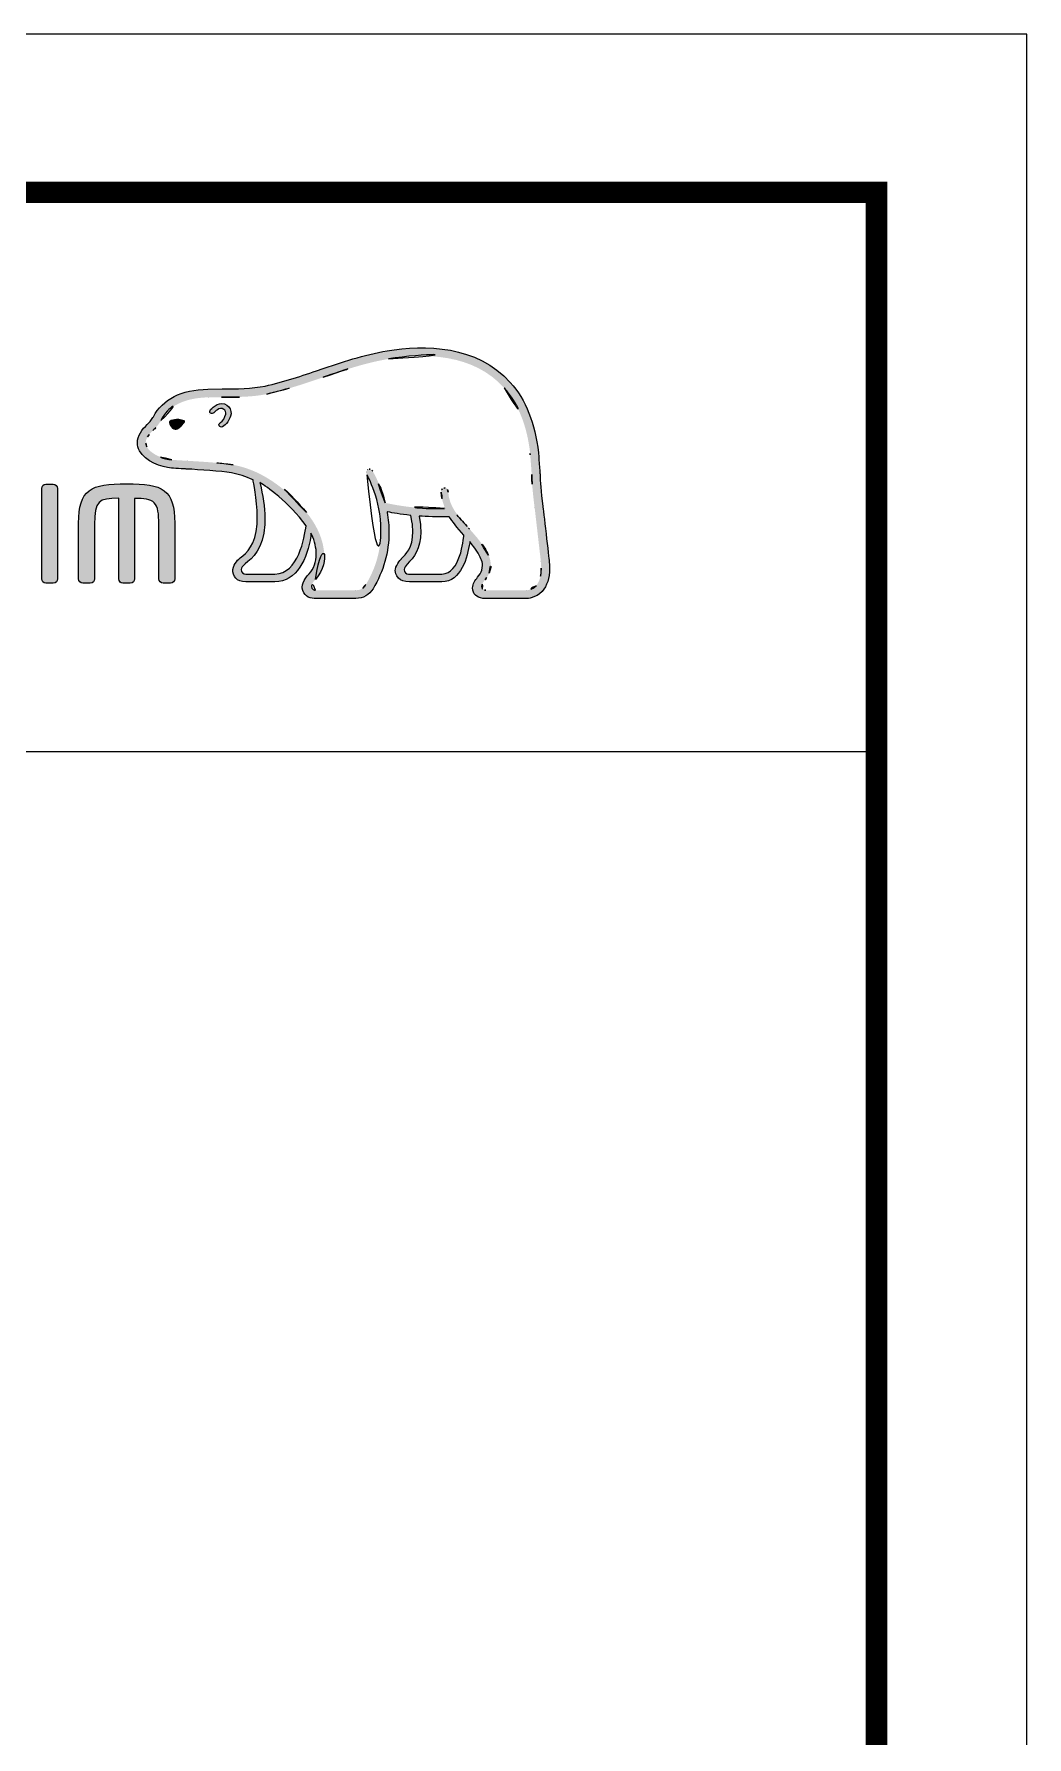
# Model space of a CAD drawing. Extents: x 16296660632 to 16296673681, y -37409619871 to -37409617503.
# Drawn here: x 16296673562.3 to 16296673680.8, y -37409617705.9 to -37409617502.7 of the extents above; entities that cross this region are included whole.
import ezdxf

# ---------------------------------------------------------------- set-up
doc = ezdxf.new("R2010")
doc.units = 0
doc.header["$LTSCALE"] = 10
doc.header["$MEASUREMENT"] = 0
doc.layers.get('0').update_dxf_attribs({"linetype": 'CONTINUOUS'})
doc.layers.add('레이어 1', color=7, linetype='CONTINUOUS', lineweight=0)

msp = doc.modelspace()

# ---------------------------------------------------------------- hatches: boundary and pattern name
at = {"layer": '레이어 1'}
h = msp.add_hatch(color=5, dxfattribs=at)
h.dxf.hatch_style = 1
edge = h.paths.add_edge_path(flags=16)
edge.add_spline(control_points=[(16296673622.195681, -37409617568.530113), (16296673621.712589, -37409617569.06488), (16296673621.105499, -37409617569.069679), (16296673621.079229, -37409617569.069679), (16296673621.079229, -37409617569.069679), (16296673616.216101, -37409617569.069679), (16296673616.216101, -37409617569.069679), (16296673616.03742, -37409617569.069679), (16296673615.90089, -37409617569.024872), (16296673615.812481, -37409617568.937599), (16296673615.738689, -37409617568.865311), (16296673615.702829, -37409617568.755363), (16296673615.702829, -37409617568.619133), (16296673615.702829, -37409617568.344879), (16296673615.903021, -37409617568.092743), (16296673616.115709, -37409617567.82505), (16296673616.312889, -37409617567.571716), (16296673616.500219, -37409617567.331512), (16296673616.60507, -37409617567.036346), (16296673616.871269, -37409617566.319939), (16296673616.844061, -37409617565.555702), (16296673616.526199, -37409617564.882317), (16296673615.951969, -37409617563.663986), (16296673615.09997, -37409617562.706779), (16296673614.27421, -37409617561.78183), (16296673614.27421, -37409617561.78183), (16296673613.99456, -37409617561.474716), (16296673613.99456, -37409617561.471733), (16296673612.921129, -37409617560.275543), (16296673611.811831, -37409617559.038063), (16296673611.724319, -37409617557.360283), (16296673611.7043, -37409617557.028053), (16296673611.550739, -37409617556.827301), (16296673611.33713, -37409617556.836258), (16296673611.33713, -37409617556.836258), (16296673611.02252, -37409617556.987396), (16296673611.015671, -37409617556.987396), (16296673610.930519, -37409617557.081238), (16296673610.88302, -37409617557.221031), (16296673610.88302, -37409617557.381798), (16296673610.88302, -37409617557.381798), (16296673610.88571, -37409617557.43853), (16296673610.88571, -37409617557.439148), (16296673610.92873, -37409617558.045609), (16296673611.07333, -37409617558.640732), (16296673611.32757, -37409617559.25853), (16296673611.32757, -37409617559.25853), (16296673611.352381, -37409617559.320702), (16296673611.352381, -37409617559.320702), (16296673611.352381, -37409617559.320702), (16296673611.286619, -37409617559.323067), (16296673611.286619, -37409617559.323067), (16296673608.164631, -37409617559.446777), (16296673605.10391, -37409617558.85762), (16296673604.20376, -37409617558.640732), (16296673603.648649, -37409617556.407227), (16296673602.748249, -37409617554.926613), (16296673602.709391, -37409617554.863869), (16296673602.639481, -37409617554.747963), (16296673602.52774, -37409617554.658913), (16296673602.420191, -37409617554.627853), (16296673602.420191, -37409617554.627853), (16296673602.15727, -37409617554.667282), (16296673602.125019, -37409617554.671463), (16296673602.102921, -37409617554.70433), (16296673602.05691, -37409617554.766457), (16296673601.95533, -37409617554.902718), (16296673601.95533, -37409617554.902718), (16296673601.942801, -37409617555.012047), (16296673601.942801, -37409617555.012047), (16296673601.942801, -37409617555.012047), (16296673602.02582, -37409617555.306023), (16296673602.02582, -37409617555.306023), (16296673602.09395, -37409617555.423729), (16296673603.69705, -37409617558.23204), (16296673603.69705, -37409617561.951553), (16296673603.69705, -37409617564.245979), (16296673603.09417, -37409617566.410728), (16296673601.90514, -37409617568.384933), (16296673601.621019, -37409617568.858727), (16296673601.246679, -37409617569.069679), (16296673600.689831, -37409617569.069679), (16296673600.689831, -37409617569.069679), (16296673595.89596, -37409617569.069679), (16296673595.89596, -37409617569.069679), (16296673595.737049, -37409617569.069679), (16296673595.40543, -37409617568.957916), (16296673595.40543, -37409617568.611366), (16296673595.40543, -37409617568.420158), (16296673595.58259, -37409617568.106468), (16296673595.877781, -37409617567.776047), (16296673597.875521, -37409617565.551537), (16296673596.72296, -37409617562.077003), (16296673594.807039, -37409617559.787949), (16296673592.956511, -37409617557.580147), (16296673589.93642, -37409617554.80172), (16296673586.05858, -37409617554.111603), (16296673584.684311, -37409617553.871422), (16296673582.426041, -37409617553.737579), (16296673580.60211, -37409617553.629387), (16296673580.60211, -37409617553.629387), (16296673578.758511, -37409617553.520073), (16296673578.758511, -37409617553.520073), (16296673577.812349, -37409617553.447769), (16296673576.248671, -37409617552.865807), (16296673575.772751, -37409617551.964729), (16296673575.57169, -37409617551.591293), (16296673575.594391, -37409617551.212486), (16296673575.846531, -37409617550.776901), (16296673576.00518, -37409617550.514023), (16296673576.222969, -37409617550.288147), (16296673576.496929, -37409617550.013283), (16296673576.79985, -37409617549.706757), (16296673577.111469, -37409617549.389503), (16296673577.35408, -37409617548.97123), (16296673577.35408, -37409617548.97123), (16296673577.42367, -37409617548.840393), (16296673577.42367, -37409617548.840393), (16296673578.34951, -37409617547.069351), (16296673580.25675, -37409617546.134239), (16296673583.094629, -37409617546.058983), (16296673583.094629, -37409617546.058983), (16296673584.69508, -37409617546.041054), (16296673584.69508, -37409617546.041054), (16296673586.452339, -37409617546.032089), (16296673588.446251, -37409617546.021927), (16296673590.084591, -37409617545.66938), (16296673592.385599, -37409617545.174652), (16296673594.694071, -37409617544.385933), (16296673596.7313, -37409617543.69165), (16296673596.7313, -37409617543.69165), (16296673596.796431, -37409617543.670143), (16296673596.796431, -37409617543.670143), (16296673599.31613, -37409617542.808533), (16296673601.921869, -37409617541.917603), (16296673604.58555, -37409617541.483833), (16296673608.848499, -37409617540.778183), (16296673614.702591, -37409617540.801468), (16296673618.385651, -37409617544.936249), (16296673620.08798, -37409617546.850639), (16296673621.136589, -37409617549.483276), (16296673621.49749, -37409617552.763023), (16296673621.49749, -37409617552.763023), (16296673621.483761, -37409617552.752281), (16296673621.47118, -37409617552.740929), (16296673621.50045, -37409617552.806023), (16296673621.52796, -37409617553.174133), (16296673621.679729, -37409617555.26062), (16296673621.723339, -37409617556.263832), (16296673621.769369, -37409617557.301102), (16296673622.03166, -37409617559.225693), (16296673622.03166, -37409617559.225693), (16296673622.774969, -37409617565.662064), (16296673622.774969, -37409617565.662064), (16296673622.774969, -37409617565.662064), (16296673622.81918, -37409617566.444206), (16296673622.81918, -37409617566.444206), (16296673622.81918, -37409617567.367973), (16296673622.61005, -37409617568.070053), (16296673622.195681, -37409617568.530113)], knot_values=[0, 0, 0, 0, 1, 1, 1, 2, 2, 2, 3, 3, 3, 4, 4, 4, 5, 5, 5, 6, 6, 6, 7, 7, 7, 8, 8, 8, 9, 9, 9, 10, 10, 10, 11, 11, 11, 12, 12, 12, 13, 13, 13, 14, 14, 14, 15, 15, 15, 16, 16, 16, 17, 17, 17, 18, 18, 18, 19, 19, 19, 20, 20, 20, 21, 21, 21, 22, 22, 22, 23, 23, 23, 24, 24, 24, 25, 25, 25, 26, 26, 26, 27, 27, 27, 28, 28, 28, 29, 29, 29, 30, 30, 30, 31, 31, 31, 32, 32, 32, 33, 33, 33, 34, 34, 34, 35, 35, 35, 36, 36, 36, 37, 37, 37, 38, 38, 38, 39, 39, 39, 40, 40, 40, 41, 41, 41, 42, 42, 42, 43, 43, 43, 44, 44, 44, 45, 45, 45, 46, 46, 46, 47, 47, 47, 48, 48, 48, 49, 49, 49, 50, 50, 50, 51, 51, 51, 52, 52, 52, 53, 53, 53, 53], degree=3, periodic=0)
edge = h.paths.add_edge_path(flags=16)
edge.add_spline(control_points=[(16296673610.953529, -37409617567.139107), (16296673610.953529, -37409617567.139107), (16296673606.986361, -37409617567.139107), (16296673606.986361, -37409617567.139107), (16296673606.69298, -37409617567.139107), (16296673606.461149, -37409617566.904877), (16296673606.461149, -37409617566.606117), (16296673606.461149, -37409617566.397598), (16296673606.642191, -37409617566.132294), (16296673606.8134, -37409617565.95005), (16296673607.62034, -37409617565.177483), (16296673608.44578, -37409617564.113922), (16296673608.44578, -37409617562.094917), (16296673608.44578, -37409617562.094917), (16296673608.39469, -37409617561.177742), (16296673608.39469, -37409617561.174179), (16296673608.39469, -37409617561.174179), (16296673608.24888, -37409617560.282066), (16296673608.24888, -37409617560.282066), (16296673608.24888, -37409617560.282066), (16296673608.238729, -37409617560.225899), (16296673608.238729, -37409617560.225899), (16296673608.238729, -37409617560.225899), (16296673608.297279, -37409617560.230087), (16296673608.297279, -37409617560.230087), (16296673609.03702, -37409617560.283257), (16296673610.476419, -37409617560.363358), (16296673611.850691, -37409617560.29821), (16296673612.199631, -37409617560.853287), (16296673612.76189, -37409617561.567329), (16296673613.58287, -37409617562.518562), (16296673613.54521, -37409617562.991814), (16296673613.153259, -37409617567.139107), (16296673610.953529, -37409617567.139107)], knot_values=[0, 0, 0, 0, 1, 1, 1, 2, 2, 2, 3, 3, 3, 4, 4, 4, 5, 5, 5, 6, 6, 6, 7, 7, 7, 8, 8, 8, 9, 9, 9, 10, 10, 10, 11, 11, 11, 11], degree=3, periodic=0)
edge = h.paths.add_edge_path(flags=16)
edge.add_spline(control_points=[(16296673591.047171, -37409617567.139107), (16296673591.047171, -37409617567.139107), (16296673587.564911, -37409617567.139107), (16296673587.564911, -37409617567.139107), (16296673587.303801, -37409617567.139107), (16296673587.022949, -37409617566.924004), (16296673587.022949, -37409617566.606117), (16296673587.022949, -37409617566.413147), (16296673587.18487, -37409617566.174133), (16296673587.480061, -37409617565.936897), (16296673588.36137, -37409617565.23484), (16296673589.696819, -37409617564.172447), (16296673589.841419, -37409617561.239273), (16296673589.841419, -37409617561.239273), (16296673589.86141, -37409617560.439217), (16296673589.86141, -37409617560.439217), (16296673589.86141, -37409617559.191628), (16296673589.575529, -37409617557.685333), (16296673589.304279, -37409617556.339127), (16296673589.304279, -37409617556.339127), (16296673589.260019, -37409617556.201714), (16296673589.260019, -37409617556.201714), (16296673589.260019, -37409617556.201714), (16296673589.37417, -37409617556.290733), (16296673589.37417, -37409617556.290733), (16296673589.893379, -37409617556.61039), (16296673592.737551, -37409617558.537956), (16296673594.755951, -37409617561.385696), (16296673594.588631, -37409617562.733673), (16296673593.8286, -37409617567.139107), (16296673591.047171, -37409617567.139107)], knot_values=[0, 0, 0, 0, 1, 1, 1, 2, 2, 2, 3, 3, 3, 4, 4, 4, 5, 5, 5, 6, 6, 6, 7, 7, 7, 8, 8, 8, 9, 9, 9, 10, 10, 10, 10], degree=3, periodic=0)
edge = h.paths.add_edge_path()
edge.add_spline(control_points=[(16296673623.757879, -37409617565.564667), (16296673623.756651, -37409617565.555702), (16296673623.01815, -37409617559.09185), (16296673623.01815, -37409617559.09185), (16296673622.74477, -37409617557.160103), (16296673622.70533, -37409617556.12999), (16296673622.6698, -37409617555.217003), (16296673622.6698, -37409617555.217003), (16296673622.48698, -37409617552.665031), (16296673622.48698, -37409617552.663223), (16296673622.098, -37409617549.170212), (16296673620.96752, -37409617546.348747), (16296673619.12537, -37409617544.285553), (16296673615.14596, -37409617539.814362), (16296673608.933941, -37409617539.767159), (16296673604.421551, -37409617540.511078), (16296673601.65419, -37409617540.968781), (16296673599.00901, -37409617541.871643), (16296673596.451651, -37409617542.746384), (16296673596.451651, -37409617542.746384), (16296673596.369209, -37409617542.775627), (16296673596.369209, -37409617542.775627), (16296673594.369961, -37409617543.457382), (16296673592.101179, -37409617544.233582), (16296673589.87488, -37409617544.70797), (16296673588.345249, -37409617545.034821), (16296673586.42964, -37409617545.049767), (16296673584.737471, -37409617545.058723), (16296673584.737471, -37409617545.058723), (16296673583.06267, -37409617545.079033), (16296673583.06267, -37409617545.079033), (16296673579.844481, -37409617545.158524), (16296673577.6525, -37409617546.272888), (16296673576.54533, -37409617548.389847), (16296673576.54533, -37409617548.389847), (16296673576.49544, -37409617548.481262), (16296673576.49544, -37409617548.481262), (16296673576.3123, -37409617548.802139), (16296673576.04073, -37409617549.074608), (16296673575.797541, -37409617549.318398), (16296673575.52956, -37409617549.588463), (16296673575.22752, -37409617549.891388), (16296673574.99688, -37409617550.283348), (16296673574.765329, -37409617550.675926), (16296673574.64854, -37409617551.07386), (16296673574.64854, -37409617551.464622), (16296673574.64854, -37409617551.793251), (16296673574.73097, -37409617552.115913), (16296673574.896521, -37409617552.424232), (16296673575.58065, -37409617553.716057), (16296673577.53212, -37409617554.413322), (16296673578.69665, -37409617554.496391), (16296673578.69665, -37409617554.496391), (16296673580.4109, -37409617554.603951), (16296673580.45183, -37409617554.607536), (16296673582.1658, -37409617554.70433), (16296673584.513109, -37409617554.839958), (16296673585.883511, -37409617555.081947), (16296673586.68479, -37409617555.223557), (16296673587.595381, -37409617555.510948), (16296673588.43428, -37409617555.905937), (16296673588.49403, -37409617556.123421), (16296673588.9296, -37409617558.059959), (16296673588.9296, -37409617560.440422), (16296673588.9296, -37409617560.440422), (16296673588.911091, -37409617561.195686), (16296673588.911091, -37409617561.195686), (16296673588.784719, -37409617563.705803), (16296673587.69038, -37409617564.582947), (16296673586.888531, -37409617565.224678), (16296673586.807249, -37409617565.288628), (16296673586.09264, -37409617565.88195), (16296673586.041241, -37409617566.59597), (16296673586.00481, -37409617566.999893), (16296673586.120411, -37409617567.367973), (16296673586.3657, -37409617567.632637), (16296673586.63158, -37409617567.919449), (16296673587.03581, -37409617568.064636), (16296673587.564911, -37409617568.064636), (16296673587.564911, -37409617568.064636), (16296673591.047171, -37409617568.064636), (16296673591.047171, -37409617568.064636), (16296673593.653549, -37409617568.064636), (16296673594.942961, -37409617565.258163), (16296673595.335199, -37409617562.629097), (16296673595.335199, -37409617562.629097), (16296673595.34329, -37409617562.259239), (16296673595.34329, -37409617562.259239), (16296673595.34329, -37409617562.259239), (16296673595.450859, -37409617562.444473), (16296673595.450859, -37409617562.444473), (16296673595.78512, -37409617563.188347), (16296673595.986219, -37409617564.077469), (16296673595.986219, -37409617564.747253), (16296673595.986219, -37409617565.687157), (16296673595.695221, -37409617566.508141), (16296673595.142509, -37409617567.11998), (16296673595.003, -37409617567.258018), (16296673594.306009, -37409617567.9804), (16296673594.306009, -37409617568.701591), (16296673594.306009, -37409617568.701591), (16296673594.312281, -37409617568.820503), (16296673594.312281, -37409617568.820503), (16296673594.411169, -37409617569.672569), (16296673595.100679, -37409617570.053162), (16296673595.74123, -37409617570.053162), (16296673595.74123, -37409617570.053162), (16296673600.689831, -37409617570.053162), (16296673600.689831, -37409617570.053162), (16296673601.58308, -37409617570.053162), (16296673602.294991, -37409617569.651009), (16296673602.75239, -37409617568.89222), (16296673604.011681, -37409617566.801514), (16296673604.649799, -37409617564.530983), (16296673604.649799, -37409617562.145699), (16296673604.649799, -37409617561.401199), (16296673604.579599, -37409617560.606529), (16296673604.442169, -37409617559.78196), (16296673604.442169, -37409617559.78196), (16296673604.43022, -37409617559.71624), (16296673604.43022, -37409617559.71624), (16296673604.43022, -37409617559.71624), (16296673604.495939, -37409617559.730003), (16296673604.495939, -37409617559.730003), (16296673605.091339, -37409617559.845299), (16296673606.04917, -37409617560.011414), (16296673607.232821, -37409617560.139259), (16296673607.232821, -37409617560.139259), (16296673607.26721, -37409617560.143463), (16296673607.26721, -37409617560.143463), (16296673607.26721, -37409617560.143463), (16296673607.426451, -37409617561.050499), (16296673607.426451, -37409617561.050499), (16296673607.426451, -37409617561.050499), (16296673607.46137, -37409617561.265572), (16296673607.46137, -37409617561.269173), (16296673607.46137, -37409617561.269173), (16296673607.508591, -37409617562.071648), (16296673607.508591, -37409617562.071648), (16296673607.508591, -37409617563.997421), (16296673606.63381, -37409617564.835121), (16296673606.163589, -37409617565.284431), (16296673606.157, -37409617565.290413), (16296673605.50095, -37409617565.957222), (16296673605.42985, -37409617566.548759), (16296673605.42985, -37409617566.548759), (16296673605.407141, -37409617566.730423), (16296673605.407141, -37409617566.730423), (16296673605.407141, -37409617566.916237), (16296673605.454929, -37409617567.280724), (16296673605.77997, -37409617567.616531), (16296673606.066191, -37409617567.914703), (16296673606.509251, -37409617568.064636), (16296673607.098391, -37409617568.064636), (16296673607.098391, -37409617568.064636), (16296673610.953529, -37409617568.064636), (16296673610.953529, -37409617568.064636), (16296673613.29487, -37409617568.064636), (16296673613.99963, -37409617565.087852), (16296673614.283751, -37409617563.419601), (16296673614.283751, -37409617563.419601), (16296673614.296921, -37409617563.24752), (16296673614.296921, -37409617563.24752), (16296673614.296921, -37409617563.24752), (16296673614.389509, -37409617563.373596), (16296673614.389509, -37409617563.373596), (16296673614.92938, -37409617564.063133), (16296673615.402889, -37409617564.82972), (16296673615.630819, -37409617565.306557), (16296673615.75062, -37409617565.554497), (16296673615.815161, -37409617565.829971), (16296673615.815161, -37409617566.106033), (16296673615.815161, -37409617566.106033), (16296673615.72793, -37409617566.664101), (16296673615.72793, -37409617566.664101), (16296673615.637711, -37409617566.967033), (16296673615.430969, -37409617567.246063), (16296673615.22871, -37409617567.516144), (16296673614.93203, -37409617567.901527), (16296673614.626101, -37409617568.301262), (16296673614.626101, -37409617568.786453), (16296673614.626101, -37409617568.786453), (16296673614.65481, -37409617569.053528), (16296673614.65481, -37409617569.053528), (16296673614.79579, -37409617569.697647), (16296673615.317739, -37409617570.053162), (16296673616.12348, -37409617570.053162), (16296673616.12348, -37409617570.053162), (16296673621.076839, -37409617570.053162), (16296673621.076839, -37409617570.053162), (16296673621.18557, -37409617570.053162), (16296673622.153549, -37409617570.029266), (16296673622.91177, -37409617569.208878), (16296673623.51705, -37409617568.553429), (16296673623.811041, -37409617567.652344), (16296673623.811041, -37409617566.456139), (16296673623.811041, -37409617566.456139), (16296673623.758459, -37409617565.568848), (16296673623.757879, -37409617565.564667)], knot_values=[0, 0, 0, 0, 1, 1, 1, 2, 2, 2, 3, 3, 3, 4, 4, 4, 5, 5, 5, 6, 6, 6, 7, 7, 7, 8, 8, 8, 9, 9, 9, 10, 10, 10, 11, 11, 11, 12, 12, 12, 13, 13, 13, 14, 14, 14, 15, 15, 15, 16, 16, 16, 17, 17, 17, 18, 18, 18, 19, 19, 19, 20, 20, 20, 21, 21, 21, 22, 22, 22, 23, 23, 23, 24, 24, 24, 25, 25, 25, 26, 26, 26, 27, 27, 27, 28, 28, 28, 29, 29, 29, 30, 30, 30, 31, 31, 31, 32, 32, 32, 33, 33, 33, 34, 34, 34, 35, 35, 35, 36, 36, 36, 37, 37, 37, 38, 38, 38, 39, 39, 39, 40, 40, 40, 41, 41, 41, 42, 42, 42, 43, 43, 43, 44, 44, 44, 45, 45, 45, 46, 46, 46, 47, 47, 47, 48, 48, 48, 49, 49, 49, 50, 50, 50, 51, 51, 51, 52, 52, 52, 53, 53, 53, 54, 54, 54, 55, 55, 55, 56, 56, 56, 57, 57, 57, 58, 58, 58, 59, 59, 59, 60, 60, 60, 61, 61, 61, 62, 62, 62, 63, 63, 63, 64, 64, 64, 65, 65, 65, 66, 66, 66, 66], degree=3, periodic=0)
edge = h.paths.add_edge_path(flags=0)
edge.add_spline(control_points=[(16296673578.6124, -37409617548.848129), (16296673578.6124, -37409617548.848129), (16296673579.33301, -37409617548.522507), (16296673580.225691, -37409617548.866661), (16296673580.225691, -37409617548.866661), (16296673580.336229, -37409617548.913872), (16296673580.19223, -37409617549.117607), (16296673579.75754, -37409617549.702003), (16296673579.329121, -37409617549.828072), (16296673579.329121, -37409617549.828072), (16296673579.329121, -37409617549.828072), (16296673579.01873, -37409617549.937408), (16296673578.844259, -37409617549.725883), (16296673578.49172, -37409617549.312408), (16296673578.48098, -37409617549.071609), (16296673578.48098, -37409617549.071609), (16296673578.48098, -37409617549.071609), (16296673578.44451, -37409617548.892952), (16296673578.6124, -37409617548.848129)], knot_values=[0, 0, 0, 0, 1, 1, 1, 2, 2, 2, 3, 3, 3, 4, 4, 4, 5, 5, 5, 6, 6, 6, 6], degree=3, periodic=0)
edge = h.paths.add_edge_path(flags=0)
edge.add_spline(control_points=[(16296673583.367701, -37409617547.522873), (16296673583.25983, -37409617547.640579), (16296673583.25148, -37409617547.836563), (16296673583.367701, -37409617547.939934), (16296673583.47884, -37409617548.040314), (16296673583.67152, -37409617548.014023), (16296673583.779079, -37409617547.895729), (16296673583.836439, -37409617547.836563), (16296673584.427971, -37409617547.134499), (16296673584.938259, -37409617547.493584), (16296673585.12466, -37409617547.627434), (16296673585.20175, -37409617547.817436), (16296673585.17428, -37409617548.063004), (16296673585.13065, -37409617548.456757), (16296673584.789181, -37409617548.903717), (16296673584.55047, -37409617549.056679), (16296673584.416929, -37409617549.137932), (16296673584.3288, -37409617549.312408), (16296673584.39213, -37409617549.453438), (16296673584.454861, -37409617549.593819), (16296673584.63352, -37409617549.635674), (16296673584.776911, -37409617549.568741), (16296673585.20413, -37409617549.36438), (16296673585.742821, -37409617548.682037), (16296673585.816601, -37409617548.0457), (16296673585.86558, -37409617547.602348), (16296673585.666599, -37409617547.240242), (16296673585.312281, -37409617546.99588), (16296673584.55047, -37409617546.455132), (16296673583.68705, -37409617547.178688), (16296673583.367701, -37409617547.522873)], knot_values=[0, 0, 0, 0, 1, 1, 1, 2, 2, 2, 3, 3, 3, 4, 4, 4, 5, 5, 5, 6, 6, 6, 7, 7, 7, 8, 8, 8, 9, 9, 9, 10, 10, 10, 10], degree=3, periodic=0)
edge = h.paths.add_edge_path(flags=0)
edge.add_spline(control_points=[(16296673583.2703, -37409617548.050461), (16296673583.2703, -37409617548.050461), (16296673583.2703, -37409617548.050461), (16296673583.2703, -37409617548.050461), (16296673583.2703, -37409617548.050461), (16296673583.2703, -37409617548.050461), (16296673583.2703, -37409617548.050461)], knot_values=[0, 0, 0, 0, 1, 1, 1, 2, 2, 2, 2], degree=3, periodic=0)
h = msp.add_hatch(color=5, dxfattribs=at)
h.dxf.hatch_style = 2
edge = h.paths.add_edge_path()
edge.add_spline(control_points=[(16296673583.367701, -37409617547.522873), (16296673583.25983, -37409617547.640579), (16296673583.25148, -37409617547.836563), (16296673583.367701, -37409617547.939934), (16296673583.47884, -37409617548.040314), (16296673583.67152, -37409617548.014023), (16296673583.779079, -37409617547.895729), (16296673583.836439, -37409617547.836563), (16296673584.427971, -37409617547.134499), (16296673584.938259, -37409617547.493584), (16296673585.12466, -37409617547.627434), (16296673585.20175, -37409617547.817436), (16296673585.17428, -37409617548.063004), (16296673585.13065, -37409617548.456757), (16296673584.789181, -37409617548.903717), (16296673584.55047, -37409617549.056679), (16296673584.416929, -37409617549.137932), (16296673584.3288, -37409617549.312408), (16296673584.39213, -37409617549.453438), (16296673584.454861, -37409617549.593819), (16296673584.63352, -37409617549.635674), (16296673584.776911, -37409617549.568741), (16296673585.20413, -37409617549.36438), (16296673585.742821, -37409617548.682037), (16296673585.816601, -37409617548.0457), (16296673585.86558, -37409617547.602348), (16296673585.666599, -37409617547.240242), (16296673585.312281, -37409617546.99588), (16296673584.55047, -37409617546.455132), (16296673583.68705, -37409617547.178688), (16296673583.367701, -37409617547.522873)], knot_values=[0, 0, 0, 0, 1, 1, 1, 2, 2, 2, 3, 3, 3, 4, 4, 4, 5, 5, 5, 6, 6, 6, 7, 7, 7, 8, 8, 8, 9, 9, 9, 10, 10, 10, 10], degree=3, periodic=0)
h = msp.add_hatch(color=5, dxfattribs=at)
h.dxf.hatch_style = 2
edge = h.paths.add_edge_path()
edge.add_spline(control_points=[(16296673578.6124, -37409617548.848129), (16296673578.6124, -37409617548.848129), (16296673579.33301, -37409617548.522507), (16296673580.225691, -37409617548.866661), (16296673580.225691, -37409617548.866661), (16296673580.336229, -37409617548.913872), (16296673580.19223, -37409617549.117607), (16296673579.75754, -37409617549.702003), (16296673579.329121, -37409617549.828072), (16296673579.329121, -37409617549.828072), (16296673579.329121, -37409617549.828072), (16296673579.01873, -37409617549.937408), (16296673578.844259, -37409617549.725883), (16296673578.49172, -37409617549.312408), (16296673578.48098, -37409617549.071609), (16296673578.48098, -37409617549.071609), (16296673578.48098, -37409617549.071609), (16296673578.44451, -37409617548.892952), (16296673578.6124, -37409617548.848129)], knot_values=[0, 0, 0, 0, 1, 1, 1, 2, 2, 2, 3, 3, 3, 4, 4, 4, 5, 5, 5, 6, 6, 6, 6], degree=3, periodic=0)
h = msp.add_hatch(color=5, dxfattribs=at)
h.dxf.hatch_style = 2
edge = h.paths.add_edge_path()
edge.add_spline(control_points=[(16296673563.729031, -37409617556.413223), (16296673563.415951, -37409617556.413223), (16296673563.22893, -37409617556.671944), (16296673563.22893, -37409617556.921707), (16296673563.22893, -37409617556.921707), (16296673563.22893, -37409617567.716911), (16296673563.22893, -37409617567.716911), (16296673563.22893, -37409617568.004303), (16296673563.453609, -37409617568.237923), (16296673563.729031, -37409617568.237923), (16296673563.729031, -37409617568.237923), (16296673564.60498, -37409617568.237923), (16296673564.60498, -37409617568.237923), (16296673564.91868, -37409617568.237923), (16296673565.106001, -37409617567.973824), (16296673565.106001, -37409617567.716911), (16296673565.106001, -37409617567.716911), (16296673565.106001, -37409617556.921707), (16296673565.106001, -37409617556.921707), (16296673565.106001, -37409617556.636681), (16296673564.88644, -37409617556.413223), (16296673564.60498, -37409617556.413223), (16296673564.60498, -37409617556.413223), (16296673563.729031, -37409617556.413223), (16296673563.729031, -37409617556.413223)], knot_values=[0, 0, 0, 0, 1, 1, 1, 2, 2, 2, 3, 3, 3, 4, 4, 4, 5, 5, 5, 6, 6, 6, 7, 7, 7, 8, 8, 8, 8], degree=3, periodic=0)
h = msp.add_hatch(color=5, dxfattribs=at)
h.dxf.hatch_style = 2
edge = h.paths.add_edge_path()
edge.add_spline(control_points=[(16296673567.6308, -37409617561.072594), (16296673567.6308, -37409617561.072594), (16296673567.6308, -37409617567.716911), (16296673567.6308, -37409617567.716911), (16296673567.6308, -37409617568.004303), (16296673567.85663, -37409617568.237923), (16296673568.13389, -37409617568.237923), (16296673568.13389, -37409617568.237923), (16296673569.02297, -37409617568.237923), (16296673569.02297, -37409617568.237923), (16296673569.33666, -37409617568.237923), (16296673569.52429, -37409617567.973824), (16296673569.52429, -37409617567.716911), (16296673569.52429, -37409617567.716911), (16296673569.52429, -37409617561.236893), (16296673569.52429, -37409617561.236893), (16296673569.52429, -37409617558.379623), (16296673570.008869, -37409617558.101784), (16296673572.42519, -37409617558.0952), (16296673572.42519, -37409617558.270866), (16296673572.42519, -37409617567.716911), (16296673572.42519, -37409617567.716911), (16296673572.42519, -37409617568.01506), (16296673572.639709, -37409617568.237923), (16296673572.92412, -37409617568.237923), (16296673572.92412, -37409617568.237923), (16296673573.797689, -37409617568.237923), (16296673573.797689, -37409617568.237923), (16296673574.110161, -37409617568.237923), (16296673574.297211, -37409617567.973824), (16296673574.297211, -37409617567.716911), (16296673574.297211, -37409617567.716911), (16296673574.297211, -37409617558.300148), (16296673574.297211, -37409617558.113739), (16296673575.427691, -37409617558.117897), (16296673576.22179, -37409617558.211121), (16296673576.651699, -37409617558.640732), (16296673577.104589, -37409617559.09304), (16296673577.193029, -37409617559.936722), (16296673577.193029, -37409617561.236893), (16296673577.193029, -37409617561.236893), (16296673577.193029, -37409617567.716911), (16296673577.193029, -37409617567.716911), (16296673577.193029, -37409617567.998947), (16296673577.423969, -37409617568.237923), (16296673577.697041, -37409617568.237923), (16296673577.697041, -37409617568.237923), (16296673578.590309, -37409617568.237923), (16296673578.590309, -37409617568.237923), (16296673578.90012, -37409617568.237923), (16296673579.0916, -37409617567.967857), (16296673579.0916, -37409617567.716911), (16296673579.0916, -37409617567.716911), (16296673579.0916, -37409617561.072594), (16296673579.0916, -37409617561.072594), (16296673579.0916, -37409617557.045387), (16296673577.66357, -37409617556.363022), (16296673573.37166, -37409617556.363022), (16296673569.064211, -37409617556.363022), (16296673567.6308, -37409617557.045387), (16296673567.6308, -37409617561.072594)], knot_values=[0, 0, 0, 0, 1, 1, 1, 2, 2, 2, 3, 3, 3, 4, 4, 4, 5, 5, 5, 6, 6, 6, 7, 7, 7, 8, 8, 8, 9, 9, 9, 10, 10, 10, 11, 11, 11, 12, 12, 12, 13, 13, 13, 14, 14, 14, 15, 15, 15, 16, 16, 16, 17, 17, 17, 18, 18, 18, 19, 19, 19, 20, 20, 20, 20], degree=3, periodic=0)

# ---------------------------------------------------------------- linework, layer by layer
at = {"color": 5}
msp.add_line((16296673590.89287, -37409617568.064636), (16296673590.89287, -37409617568.064636), dxfattribs=at)
at = {"color": 5, "ltscale": 40}
msp.add_line((16296673662.81493, -37409617588.344307), (16296673485.57543, -37409617588.344307), dxfattribs=at)
at = {"ltscale": 0.5}
msp.add_lwpolyline([(16296672571.764351, -37409618315.300323), (16296673680.755871, -37409618315.300323), (16296673680.755871, -37409617502.721291), (16296672571.764351, -37409617502.721291)], close=True, dxfattribs=at)
at = {"color": 5, "linetype": 'ByBlock', "lineweight": 200, "const_width": 2.55528}
msp.add_lwpolyline([(16296672589.59712, -37409618280.506416), (16296673662.81472, -37409618280.506416), (16296673662.81472, -37409617521.588249), (16296672589.59712, -37409617521.588249)], close=True, dxfattribs=at)
at = {"layer": '레이어 1', "color": 5}
for points, knots in [([(16296673623.757879, -37409617565.564667), (16296673623.756651, -37409617565.555702), (16296673623.01815, -37409617559.09185), (16296673623.01815, -37409617559.09185), (16296673622.74477, -37409617557.160103), (16296673622.70533, -37409617556.12999), (16296673622.6698, -37409617555.217003), (16296673622.6698, -37409617555.217003), (16296673622.48698, -37409617552.665031), (16296673622.48698, -37409617552.663223), (16296673622.098, -37409617549.170212), (16296673620.96752, -37409617546.348747), (16296673619.12537, -37409617544.285553), (16296673615.14596, -37409617539.814362), (16296673608.933941, -37409617539.767159), (16296673604.421551, -37409617540.511078), (16296673601.65419, -37409617540.968781), (16296673599.00901, -37409617541.871643), (16296673596.451651, -37409617542.746384), (16296673596.451651, -37409617542.746384), (16296673596.369209, -37409617542.775627), (16296673596.369209, -37409617542.775627), (16296673594.369961, -37409617543.457382), (16296673592.101179, -37409617544.233582), (16296673589.87488, -37409617544.70797), (16296673588.345249, -37409617545.034821), (16296673586.42964, -37409617545.049767), (16296673584.737471, -37409617545.058723), (16296673584.737471, -37409617545.058723), (16296673583.06267, -37409617545.079033), (16296673583.06267, -37409617545.079033), (16296673579.844481, -37409617545.158524), (16296673577.6525, -37409617546.272888), (16296673576.54533, -37409617548.389847), (16296673576.54533, -37409617548.389847), (16296673576.49544, -37409617548.481262), (16296673576.49544, -37409617548.481262), (16296673576.3123, -37409617548.802139), (16296673576.04073, -37409617549.074608), (16296673575.797541, -37409617549.318398), (16296673575.52956, -37409617549.588463), (16296673575.22752, -37409617549.891388), (16296673574.99688, -37409617550.283348), (16296673574.765329, -37409617550.675926), (16296673574.64854, -37409617551.07386), (16296673574.64854, -37409617551.464622), (16296673574.64854, -37409617551.793251), (16296673574.73097, -37409617552.115913), (16296673574.896521, -37409617552.424232), (16296673575.58065, -37409617553.716057), (16296673577.53212, -37409617554.413322), (16296673578.69665, -37409617554.496391), (16296673578.69665, -37409617554.496391), (16296673580.4109, -37409617554.603951), (16296673580.45183, -37409617554.607536), (16296673582.1658, -37409617554.70433), (16296673584.513109, -37409617554.839958), (16296673585.883511, -37409617555.081947), (16296673586.68479, -37409617555.223557), (16296673587.595381, -37409617555.510948), (16296673588.43428, -37409617555.905937), (16296673588.49403, -37409617556.123421), (16296673588.9296, -37409617558.059959), (16296673588.9296, -37409617560.440422), (16296673588.9296, -37409617560.440422), (16296673588.911091, -37409617561.195686), (16296673588.911091, -37409617561.195686), (16296673588.784719, -37409617563.705803), (16296673587.69038, -37409617564.582947), (16296673586.888531, -37409617565.224678), (16296673586.807249, -37409617565.288628), (16296673586.09264, -37409617565.88195), (16296673586.041241, -37409617566.59597), (16296673586.00481, -37409617566.999893), (16296673586.120411, -37409617567.367973), (16296673586.3657, -37409617567.632637), (16296673586.63158, -37409617567.919449), (16296673587.03581, -37409617568.064636), (16296673587.564911, -37409617568.064636), (16296673587.564911, -37409617568.064636), (16296673591.047171, -37409617568.064636), (16296673591.047171, -37409617568.064636), (16296673593.653549, -37409617568.064636), (16296673594.942961, -37409617565.258163), (16296673595.335199, -37409617562.629097), (16296673595.335199, -37409617562.629097), (16296673595.34329, -37409617562.259239), (16296673595.34329, -37409617562.259239), (16296673595.34329, -37409617562.259239), (16296673595.450859, -37409617562.444473), (16296673595.450859, -37409617562.444473), (16296673595.78512, -37409617563.188347), (16296673595.986219, -37409617564.077469), (16296673595.986219, -37409617564.747253), (16296673595.986219, -37409617565.687157), (16296673595.695221, -37409617566.508141), (16296673595.142509, -37409617567.11998), (16296673595.003, -37409617567.258018), (16296673594.306009, -37409617567.9804), (16296673594.306009, -37409617568.701591), (16296673594.306009, -37409617568.701591), (16296673594.312281, -37409617568.820503), (16296673594.312281, -37409617568.820503), (16296673594.411169, -37409617569.672569), (16296673595.100679, -37409617570.053162), (16296673595.74123, -37409617570.053162), (16296673595.74123, -37409617570.053162), (16296673600.689831, -37409617570.053162), (16296673600.689831, -37409617570.053162), (16296673601.58308, -37409617570.053162), (16296673602.294991, -37409617569.651009), (16296673602.75239, -37409617568.89222), (16296673604.011681, -37409617566.801514), (16296673604.649799, -37409617564.530983), (16296673604.649799, -37409617562.145699), (16296673604.649799, -37409617561.401199), (16296673604.579599, -37409617560.606529), (16296673604.442169, -37409617559.78196), (16296673604.442169, -37409617559.78196), (16296673604.43022, -37409617559.71624), (16296673604.43022, -37409617559.71624), (16296673604.43022, -37409617559.71624), (16296673604.495939, -37409617559.730003), (16296673604.495939, -37409617559.730003), (16296673605.091339, -37409617559.845299), (16296673606.04917, -37409617560.011414), (16296673607.232821, -37409617560.139259), (16296673607.232821, -37409617560.139259), (16296673607.26721, -37409617560.143463), (16296673607.26721, -37409617560.143463), (16296673607.26721, -37409617560.143463), (16296673607.426451, -37409617561.050499), (16296673607.426451, -37409617561.050499), (16296673607.426451, -37409617561.050499), (16296673607.46137, -37409617561.265572), (16296673607.46137, -37409617561.269173), (16296673607.46137, -37409617561.269173), (16296673607.508591, -37409617562.071648), (16296673607.508591, -37409617562.071648), (16296673607.508591, -37409617563.997421), (16296673606.63381, -37409617564.835121), (16296673606.163589, -37409617565.284431), (16296673606.157, -37409617565.290413), (16296673605.50095, -37409617565.957222), (16296673605.42985, -37409617566.548759), (16296673605.42985, -37409617566.548759), (16296673605.407141, -37409617566.730423), (16296673605.407141, -37409617566.730423), (16296673605.407141, -37409617566.916237), (16296673605.454929, -37409617567.280724), (16296673605.77997, -37409617567.616531), (16296673606.066191, -37409617567.914703), (16296673606.509251, -37409617568.064636), (16296673607.098391, -37409617568.064636), (16296673607.098391, -37409617568.064636), (16296673610.953529, -37409617568.064636), (16296673610.953529, -37409617568.064636), (16296673613.29487, -37409617568.064636), (16296673613.99963, -37409617565.087852), (16296673614.283751, -37409617563.419601), (16296673614.283751, -37409617563.419601), (16296673614.296921, -37409617563.24752), (16296673614.296921, -37409617563.24752), (16296673614.296921, -37409617563.24752), (16296673614.389509, -37409617563.373596), (16296673614.389509, -37409617563.373596), (16296673614.92938, -37409617564.063133), (16296673615.402889, -37409617564.82972), (16296673615.630819, -37409617565.306557), (16296673615.75062, -37409617565.554497), (16296673615.815161, -37409617565.829971), (16296673615.815161, -37409617566.106033), (16296673615.815161, -37409617566.106033), (16296673615.72793, -37409617566.664101), (16296673615.72793, -37409617566.664101), (16296673615.637711, -37409617566.967033), (16296673615.430969, -37409617567.246063), (16296673615.22871, -37409617567.516144), (16296673614.93203, -37409617567.901527), (16296673614.626101, -37409617568.301262), (16296673614.626101, -37409617568.786453), (16296673614.626101, -37409617568.786453), (16296673614.65481, -37409617569.053528), (16296673614.65481, -37409617569.053528), (16296673614.79579, -37409617569.697647), (16296673615.317739, -37409617570.053162), (16296673616.12348, -37409617570.053162), (16296673616.12348, -37409617570.053162), (16296673621.076839, -37409617570.053162), (16296673621.076839, -37409617570.053162), (16296673621.18557, -37409617570.053162), (16296673622.153549, -37409617570.029266), (16296673622.91177, -37409617569.208878), (16296673623.51705, -37409617568.553429), (16296673623.811041, -37409617567.652344), (16296673623.811041, -37409617566.456139), (16296673623.811041, -37409617566.456139), (16296673623.758459, -37409617565.568848), (16296673623.757879, -37409617565.564667)], [0, 0, 0, 0, 1, 1, 1, 2, 2, 2, 3, 3, 3, 4, 4, 4, 5, 5, 5, 6, 6, 6, 7, 7, 7, 8, 8, 8, 9, 9, 9, 10, 10, 10, 11, 11, 11, 12, 12, 12, 13, 13, 13, 14, 14, 14, 15, 15, 15, 16, 16, 16, 17, 17, 17, 18, 18, 18, 19, 19, 19, 20, 20, 20, 21, 21, 21, 22, 22, 22, 23, 23, 23, 24, 24, 24, 25, 25, 25, 26, 26, 26, 27, 27, 27, 28, 28, 28, 29, 29, 29, 30, 30, 30, 31, 31, 31, 32, 32, 32, 33, 33, 33, 34, 34, 34, 35, 35, 35, 36, 36, 36, 37, 37, 37, 38, 38, 38, 39, 39, 39, 40, 40, 40, 41, 41, 41, 42, 42, 42, 43, 43, 43, 44, 44, 44, 45, 45, 45, 46, 46, 46, 47, 47, 47, 48, 48, 48, 49, 49, 49, 50, 50, 50, 51, 51, 51, 52, 52, 52, 53, 53, 53, 54, 54, 54, 55, 55, 55, 56, 56, 56, 57, 57, 57, 58, 58, 58, 59, 59, 59, 60, 60, 60, 61, 61, 61, 62, 62, 62, 63, 63, 63, 64, 64, 64, 65, 65, 65, 66, 66, 66, 66]), ([(16296673583.367701, -37409617547.522873), (16296673583.25983, -37409617547.640579), (16296673583.25148, -37409617547.836563), (16296673583.367701, -37409617547.939934), (16296673583.47884, -37409617548.040314), (16296673583.67152, -37409617548.014023), (16296673583.779079, -37409617547.895729), (16296673583.836439, -37409617547.836563), (16296673584.427971, -37409617547.134499), (16296673584.938259, -37409617547.493584), (16296673585.12466, -37409617547.627434), (16296673585.20175, -37409617547.817436), (16296673585.17428, -37409617548.063004), (16296673585.13065, -37409617548.456757), (16296673584.789181, -37409617548.903717), (16296673584.55047, -37409617549.056679), (16296673584.416929, -37409617549.137932), (16296673584.3288, -37409617549.312408), (16296673584.39213, -37409617549.453438), (16296673584.454861, -37409617549.593819), (16296673584.63352, -37409617549.635674), (16296673584.776911, -37409617549.568741), (16296673585.20413, -37409617549.36438), (16296673585.742821, -37409617548.682037), (16296673585.816601, -37409617548.0457), (16296673585.86558, -37409617547.602348), (16296673585.666599, -37409617547.240242), (16296673585.312281, -37409617546.99588), (16296673584.55047, -37409617546.455132), (16296673583.68705, -37409617547.178688), (16296673583.367701, -37409617547.522873)], [0, 0, 0, 0, 1, 1, 1, 2, 2, 2, 3, 3, 3, 4, 4, 4, 5, 5, 5, 6, 6, 6, 7, 7, 7, 8, 8, 8, 9, 9, 9, 10, 10, 10, 10]), ([(16296673578.6124, -37409617548.848129), (16296673578.6124, -37409617548.848129), (16296673579.33301, -37409617548.522507), (16296673580.225691, -37409617548.866661), (16296673580.225691, -37409617548.866661), (16296673580.336229, -37409617548.913872), (16296673580.19223, -37409617549.117607), (16296673579.75754, -37409617549.702003), (16296673579.329121, -37409617549.828072), (16296673579.329121, -37409617549.828072), (16296673579.329121, -37409617549.828072), (16296673579.01873, -37409617549.937408), (16296673578.844259, -37409617549.725883), (16296673578.49172, -37409617549.312408), (16296673578.48098, -37409617549.071609), (16296673578.48098, -37409617549.071609), (16296673578.48098, -37409617549.071609), (16296673578.44451, -37409617548.892952), (16296673578.6124, -37409617548.848129)], [0, 0, 0, 0, 1, 1, 1, 2, 2, 2, 3, 3, 3, 4, 4, 4, 5, 5, 5, 6, 6, 6, 6]), ([(16296673583.2703, -37409617548.050461), (16296673583.2703, -37409617548.050461), (16296673583.2703, -37409617548.050461), (16296673583.2703, -37409617548.050461), (16296673583.2703, -37409617548.050461), (16296673583.2703, -37409617548.050461), (16296673583.2703, -37409617548.050461)], [0, 0, 0, 0, 1, 1, 1, 2, 2, 2, 2]), ([(16296673602.02582, -37409617555.306023), (16296673602.09395, -37409617555.423729), (16296673603.69705, -37409617558.23204), (16296673603.69705, -37409617561.951553), (16296673603.69705, -37409617564.245979), (16296673603.09417, -37409617566.410728), (16296673601.90514, -37409617568.384933)], [24, 24, 24, 24, 25, 25, 25, 26, 26, 26, 26]), ([(16296673563.729031, -37409617556.413223), (16296673563.415951, -37409617556.413223), (16296673563.22893, -37409617556.671944), (16296673563.22893, -37409617556.921707), (16296673563.22893, -37409617556.921707), (16296673563.22893, -37409617567.716911), (16296673563.22893, -37409617567.716911), (16296673563.22893, -37409617568.004303), (16296673563.453609, -37409617568.237923), (16296673563.729031, -37409617568.237923), (16296673563.729031, -37409617568.237923), (16296673564.60498, -37409617568.237923), (16296673564.60498, -37409617568.237923), (16296673564.91868, -37409617568.237923), (16296673565.106001, -37409617567.973824), (16296673565.106001, -37409617567.716911), (16296673565.106001, -37409617567.716911), (16296673565.106001, -37409617556.921707), (16296673565.106001, -37409617556.921707), (16296673565.106001, -37409617556.636681), (16296673564.88644, -37409617556.413223), (16296673564.60498, -37409617556.413223), (16296673564.60498, -37409617556.413223), (16296673563.729031, -37409617556.413223), (16296673563.729031, -37409617556.413223)], [0, 0, 0, 0, 1, 1, 1, 2, 2, 2, 3, 3, 3, 4, 4, 4, 5, 5, 5, 6, 6, 6, 7, 7, 7, 8, 8, 8, 8]), ([(16296673567.6308, -37409617561.072594), (16296673567.6308, -37409617561.072594), (16296673567.6308, -37409617567.716911), (16296673567.6308, -37409617567.716911), (16296673567.6308, -37409617568.004303), (16296673567.85663, -37409617568.237923), (16296673568.13389, -37409617568.237923), (16296673568.13389, -37409617568.237923), (16296673569.02297, -37409617568.237923), (16296673569.02297, -37409617568.237923), (16296673569.33666, -37409617568.237923), (16296673569.52429, -37409617567.973824), (16296673569.52429, -37409617567.716911), (16296673569.52429, -37409617567.716911), (16296673569.52429, -37409617561.236893), (16296673569.52429, -37409617561.236893), (16296673569.52429, -37409617558.379623), (16296673570.008869, -37409617558.101784), (16296673572.42519, -37409617558.0952), (16296673572.42519, -37409617558.270866), (16296673572.42519, -37409617567.716911), (16296673572.42519, -37409617567.716911), (16296673572.42519, -37409617568.01506), (16296673572.639709, -37409617568.237923), (16296673572.92412, -37409617568.237923), (16296673572.92412, -37409617568.237923), (16296673573.797689, -37409617568.237923), (16296673573.797689, -37409617568.237923), (16296673574.110161, -37409617568.237923), (16296673574.297211, -37409617567.973824), (16296673574.297211, -37409617567.716911), (16296673574.297211, -37409617567.716911), (16296673574.297211, -37409617558.300148), (16296673574.297211, -37409617558.113739), (16296673575.427691, -37409617558.117897), (16296673576.22179, -37409617558.211121), (16296673576.651699, -37409617558.640732), (16296673577.104589, -37409617559.09304), (16296673577.193029, -37409617559.936722), (16296673577.193029, -37409617561.236893), (16296673577.193029, -37409617561.236893), (16296673577.193029, -37409617567.716911), (16296673577.193029, -37409617567.716911), (16296673577.193029, -37409617567.998947), (16296673577.423969, -37409617568.237923), (16296673577.697041, -37409617568.237923), (16296673577.697041, -37409617568.237923), (16296673578.590309, -37409617568.237923), (16296673578.590309, -37409617568.237923), (16296673578.90012, -37409617568.237923), (16296673579.0916, -37409617567.967857), (16296673579.0916, -37409617567.716911), (16296673579.0916, -37409617567.716911), (16296673579.0916, -37409617561.072594), (16296673579.0916, -37409617561.072594), (16296673579.0916, -37409617557.045387), (16296673577.66357, -37409617556.363022), (16296673573.37166, -37409617556.363022), (16296673569.064211, -37409617556.363022), (16296673567.6308, -37409617557.045387), (16296673567.6308, -37409617561.072594)], [0, 0, 0, 0, 1, 1, 1, 2, 2, 2, 3, 3, 3, 4, 4, 4, 5, 5, 5, 6, 6, 6, 7, 7, 7, 8, 8, 8, 9, 9, 9, 10, 10, 10, 11, 11, 11, 12, 12, 12, 13, 13, 13, 14, 14, 14, 15, 15, 15, 16, 16, 16, 17, 17, 17, 18, 18, 18, 19, 19, 19, 20, 20, 20, 20]), ([(16296673591.047171, -37409617567.139107), (16296673591.047171, -37409617567.139107), (16296673587.564911, -37409617567.139107), (16296673587.564911, -37409617567.139107), (16296673587.303801, -37409617567.139107), (16296673587.022949, -37409617566.924004), (16296673587.022949, -37409617566.606117), (16296673587.022949, -37409617566.413147), (16296673587.18487, -37409617566.174133), (16296673587.480061, -37409617565.936897), (16296673588.36137, -37409617565.23484), (16296673589.696819, -37409617564.172447), (16296673589.841419, -37409617561.239273), (16296673589.841419, -37409617561.239273), (16296673589.86141, -37409617560.439217), (16296673589.86141, -37409617560.439217), (16296673589.86141, -37409617559.191628), (16296673589.575529, -37409617557.685333), (16296673589.304279, -37409617556.339127), (16296673589.304279, -37409617556.339127), (16296673589.260019, -37409617556.201714), (16296673589.260019, -37409617556.201714), (16296673589.260019, -37409617556.201714), (16296673589.37417, -37409617556.290733), (16296673589.37417, -37409617556.290733), (16296673589.893379, -37409617556.61039), (16296673592.737551, -37409617558.537956), (16296673594.755951, -37409617561.385696), (16296673594.588631, -37409617562.733673), (16296673593.8286, -37409617567.139107), (16296673591.047171, -37409617567.139107)], [0, 0, 0, 0, 1, 1, 1, 2, 2, 2, 3, 3, 3, 4, 4, 4, 5, 5, 5, 6, 6, 6, 7, 7, 7, 8, 8, 8, 9, 9, 9, 10, 10, 10, 10]), ([(16296673610.953529, -37409617567.139107), (16296673610.953529, -37409617567.139107), (16296673606.986361, -37409617567.139107), (16296673606.986361, -37409617567.139107), (16296673606.69298, -37409617567.139107), (16296673606.461149, -37409617566.904877), (16296673606.461149, -37409617566.606117), (16296673606.461149, -37409617566.397598), (16296673606.642191, -37409617566.132294), (16296673606.8134, -37409617565.95005), (16296673607.62034, -37409617565.177483), (16296673608.44578, -37409617564.113922), (16296673608.44578, -37409617562.094917), (16296673608.44578, -37409617562.094917), (16296673608.39469, -37409617561.177742), (16296673608.39469, -37409617561.174179), (16296673608.39469, -37409617561.174179), (16296673608.24888, -37409617560.282066), (16296673608.24888, -37409617560.282066), (16296673608.24888, -37409617560.282066), (16296673608.238729, -37409617560.225899), (16296673608.238729, -37409617560.225899), (16296673608.238729, -37409617560.225899), (16296673608.297279, -37409617560.230087), (16296673608.297279, -37409617560.230087), (16296673609.03702, -37409617560.283257), (16296673610.476419, -37409617560.363358), (16296673611.850691, -37409617560.29821), (16296673612.199631, -37409617560.853287), (16296673612.76189, -37409617561.567329), (16296673613.58287, -37409617562.518562), (16296673613.54521, -37409617562.991814), (16296673613.153259, -37409617567.139107), (16296673610.953529, -37409617567.139107)], [0, 0, 0, 0, 1, 1, 1, 2, 2, 2, 3, 3, 3, 4, 4, 4, 5, 5, 5, 6, 6, 6, 7, 7, 7, 8, 8, 8, 9, 9, 9, 10, 10, 10, 11, 11, 11, 11]), ([(16296673595.89596, -37409617569.069679), (16296673595.737049, -37409617569.069679), (16296673595.40543, -37409617568.957916), (16296673595.40543, -37409617568.611366), (16296673595.40543, -37409617568.420158), (16296673595.58259, -37409617568.106468), (16296673595.877781, -37409617567.776047)], [28, 28, 28, 28, 29, 29, 29, 30, 30, 30, 30]), ([(16296673615.812481, -37409617568.937599), (16296673615.738689, -37409617568.865311), (16296673615.702829, -37409617568.755363), (16296673615.702829, -37409617568.619133), (16296673615.702829, -37409617568.344879), (16296673615.903021, -37409617568.092743), (16296673616.115709, -37409617567.82505)], [3, 3, 3, 3, 4, 4, 4, 5, 5, 5, 5])]:
    msp.add_open_spline(points, degree=3, knots=knots, dxfattribs=at)
for points in [[(16296673604.58555, -37409617541.483833), (16296673608.848499, -37409617540.778183), (16296673614.702591, -37409617540.801468), (16296673618.385651, -37409617544.936249)], [(16296673596.796431, -37409617543.670143), (16296673599.31613, -37409617542.808533), (16296673601.921869, -37409617541.917603), (16296673604.58555, -37409617541.483833)], [(16296673590.084591, -37409617545.66938), (16296673592.385599, -37409617545.174652), (16296673594.694071, -37409617544.385933), (16296673596.7313, -37409617543.69165)], [(16296673596.7313, -37409617543.69165), (16296673596.7313, -37409617543.69165), (16296673596.796431, -37409617543.670143), (16296673596.796431, -37409617543.670143)], [(16296673618.385651, -37409617544.936249), (16296673620.08798, -37409617546.850639), (16296673621.136589, -37409617549.483276), (16296673621.49749, -37409617552.763023)], [(16296673577.42367, -37409617548.840393), (16296673578.34951, -37409617547.069351), (16296673580.25675, -37409617546.134239), (16296673583.094629, -37409617546.058983)], [(16296673583.094629, -37409617546.058983), (16296673583.094629, -37409617546.058983), (16296673584.69508, -37409617546.041054), (16296673584.69508, -37409617546.041054)], [(16296673584.69508, -37409617546.041054), (16296673586.452339, -37409617546.032089), (16296673588.446251, -37409617546.021927), (16296673590.084591, -37409617545.66938)], [(16296673576.496929, -37409617550.013283), (16296673576.79985, -37409617549.706757), (16296673577.111469, -37409617549.389503), (16296673577.35408, -37409617548.97123)], [(16296673577.35408, -37409617548.97123), (16296673577.35408, -37409617548.97123), (16296673577.42367, -37409617548.840393), (16296673577.42367, -37409617548.840393)], [(16296673575.772751, -37409617551.964729), (16296673575.57169, -37409617551.591293), (16296673575.594391, -37409617551.212486), (16296673575.846531, -37409617550.776901)], [(16296673575.846531, -37409617550.776901), (16296673576.00518, -37409617550.514023), (16296673576.222969, -37409617550.288147), (16296673576.496929, -37409617550.013283)], [(16296673578.758511, -37409617553.520073), (16296673577.812349, -37409617553.447769), (16296673576.248671, -37409617552.865807), (16296673575.772751, -37409617551.964729)], [(16296673580.60211, -37409617553.629387), (16296673580.60211, -37409617553.629387), (16296673578.758511, -37409617553.520073), (16296673578.758511, -37409617553.520073)], [(16296673621.47118, -37409617552.740929), (16296673621.50045, -37409617552.806023), (16296673621.52796, -37409617553.174133), (16296673621.679729, -37409617555.26062)], [(16296673621.49749, -37409617552.763023), (16296673621.49749, -37409617552.763023), (16296673621.483761, -37409617552.752281), (16296673621.47118, -37409617552.740929)], [(16296673586.05858, -37409617554.111603), (16296673584.684311, -37409617553.871422), (16296673582.426041, -37409617553.737579), (16296673580.60211, -37409617553.629387)], [(16296673594.807039, -37409617559.787949), (16296673592.956511, -37409617557.580147), (16296673589.93642, -37409617554.80172), (16296673586.05858, -37409617554.111603)], [(16296673601.942801, -37409617555.012047), (16296673601.942801, -37409617555.012047), (16296673602.02582, -37409617555.306023), (16296673602.02582, -37409617555.306023)], [(16296673601.95533, -37409617554.902718), (16296673601.95533, -37409617554.902718), (16296673601.942801, -37409617555.012047), (16296673601.942801, -37409617555.012047)], [(16296673602.125019, -37409617554.671463), (16296673602.102921, -37409617554.70433), (16296673602.05691, -37409617554.766457), (16296673601.95533, -37409617554.902718)], [(16296673602.420191, -37409617554.627853), (16296673602.420191, -37409617554.627853), (16296673602.15727, -37409617554.667282), (16296673602.125019, -37409617554.671463)], [(16296673602.709391, -37409617554.863869), (16296673602.639481, -37409617554.747963), (16296673602.52774, -37409617554.658913), (16296673602.420191, -37409617554.627853)], [(16296673604.20376, -37409617558.640732), (16296673603.648649, -37409617556.407227), (16296673602.748249, -37409617554.926613), (16296673602.709391, -37409617554.863869)], [(16296673621.679729, -37409617555.26062), (16296673621.723339, -37409617556.263832), (16296673621.769369, -37409617557.301102), (16296673622.03166, -37409617559.225693)], [(16296673611.015671, -37409617556.987396), (16296673610.930519, -37409617557.081238), (16296673610.88302, -37409617557.221031), (16296673610.88302, -37409617557.381798)], [(16296673610.88302, -37409617557.381798), (16296673610.88302, -37409617557.381798), (16296673610.88571, -37409617557.43853), (16296673610.88571, -37409617557.439148)], [(16296673610.88571, -37409617557.439148), (16296673610.92873, -37409617558.045609), (16296673611.07333, -37409617558.640732), (16296673611.32757, -37409617559.25853)], [(16296673611.33713, -37409617556.836258), (16296673611.33713, -37409617556.836258), (16296673611.02252, -37409617556.987396), (16296673611.015671, -37409617556.987396)], [(16296673611.724319, -37409617557.360283), (16296673611.7043, -37409617557.028053), (16296673611.550739, -37409617556.827301), (16296673611.33713, -37409617556.836258)], [(16296673611.286619, -37409617559.323067), (16296673608.164631, -37409617559.446777), (16296673605.10391, -37409617558.85762), (16296673604.20376, -37409617558.640732)], [(16296673611.32757, -37409617559.25853), (16296673611.32757, -37409617559.25853), (16296673611.352381, -37409617559.320702), (16296673611.352381, -37409617559.320702)], [(16296673611.352381, -37409617559.320702), (16296673611.352381, -37409617559.320702), (16296673611.286619, -37409617559.323067), (16296673611.286619, -37409617559.323067)], [(16296673613.99456, -37409617561.471733), (16296673612.921129, -37409617560.275543), (16296673611.811831, -37409617559.038063), (16296673611.724319, -37409617557.360283)], [(16296673622.03166, -37409617559.225693), (16296673622.03166, -37409617559.225693), (16296673622.774969, -37409617565.662064), (16296673622.774969, -37409617565.662064)], [(16296673614.27421, -37409617561.78183), (16296673614.27421, -37409617561.78183), (16296673613.99456, -37409617561.474716), (16296673613.99456, -37409617561.471733)], [(16296673595.877781, -37409617567.776047), (16296673597.875521, -37409617565.551537), (16296673596.72296, -37409617562.077003), (16296673594.807039, -37409617559.787949)], [(16296673616.526199, -37409617564.882317), (16296673615.951969, -37409617563.663986), (16296673615.09997, -37409617562.706779), (16296673614.27421, -37409617561.78183)], [(16296673616.60507, -37409617567.036346), (16296673616.871269, -37409617566.319939), (16296673616.844061, -37409617565.555702), (16296673616.526199, -37409617564.882317)], [(16296673622.774969, -37409617565.662064), (16296673622.774969, -37409617565.662064), (16296673622.81918, -37409617566.444206), (16296673622.81918, -37409617566.444206)], [(16296673616.115709, -37409617567.82505), (16296673616.312889, -37409617567.571716), (16296673616.500219, -37409617567.331512), (16296673616.60507, -37409617567.036346)], [(16296673622.81918, -37409617566.444206), (16296673622.81918, -37409617567.367973), (16296673622.61005, -37409617568.070053), (16296673622.195681, -37409617568.530113)], [(16296673600.689831, -37409617569.069679), (16296673600.689831, -37409617569.069679), (16296673595.89596, -37409617569.069679), (16296673595.89596, -37409617569.069679)], [(16296673601.90514, -37409617568.384933), (16296673601.621019, -37409617568.858727), (16296673601.246679, -37409617569.069679), (16296673600.689831, -37409617569.069679)], [(16296673616.216101, -37409617569.069679), (16296673616.03742, -37409617569.069679), (16296673615.90089, -37409617569.024872), (16296673615.812481, -37409617568.937599)], [(16296673621.079229, -37409617569.069679), (16296673621.079229, -37409617569.069679), (16296673616.216101, -37409617569.069679), (16296673616.216101, -37409617569.069679)], [(16296673622.195681, -37409617568.530113), (16296673621.712589, -37409617569.06488), (16296673621.105499, -37409617569.069679), (16296673621.079229, -37409617569.069679)]]:
    msp.add_open_spline(points, degree=3, dxfattribs=at)

doc.saveas('drawing.dxf')
